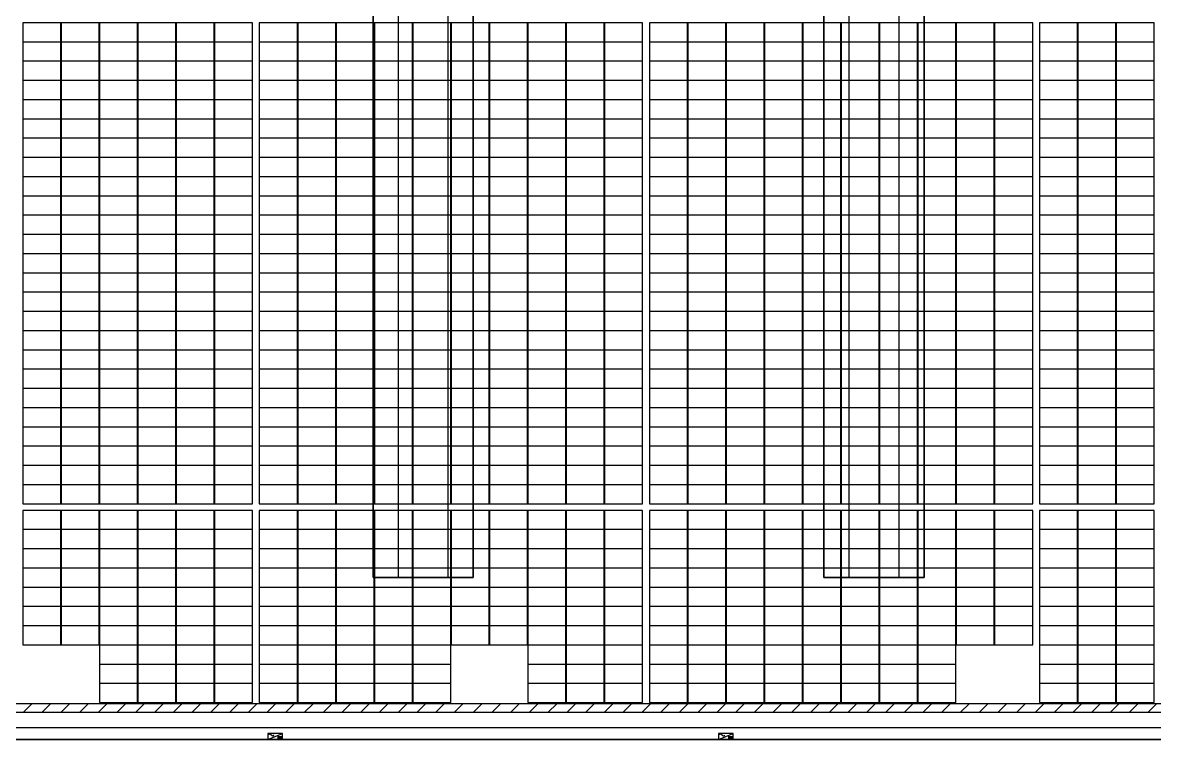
# Model space of a CAD drawing. Header units: millimetres. Extents: x 1218 to 2690, y 1163 to 1758.
# Drawn here: x 1459.3 to 1527.1, y 1336.4 to 1379.4 of the extents above; entities that cross this region are included whole.
import ezdxf

# ---------------------------------------------------------------- set-up
doc = ezdxf.new("R2010")
doc.units = ezdxf.units.MM
for name, color, linetype in [('WALL', 9, 'Continuous'), ('单元区域外轮廓', 7, 'ByLayer'), ('屋脊线', 7, 'ByLayer'), ('组件', 7, 'ByLayer'), ('运维走道板', 1, 'Continuous'), ('逆变器', 7, 'ByLayer'), ('障碍物', 7, 'ByLayer')]:
    doc.layers.add(name, color=color, linetype=linetype)

# ---------------------------------------------------------------- blocks, each defined once
blk = doc.blocks.new('DT1')
at = {"layer": 'WALL'}
blk.add_line((78159.9, 1865403.7), (1243359.9, 1865403.7), dxfattribs=at)
for points in [[(278859.9, 1875103.7), (278859.9, 2013103.7), (272859.9, 2013103.7), (272859.9, 1875103.7)], [(305859.9, 1875103.7), (305859.9, 2013103.7), (299859.9, 2013103.7), (299859.9, 1875103.7)]]:
    blk.add_lwpolyline(points, close=True, dxfattribs=at)
for points in [[(277359.9, 1875103.7), (277359.9, 2013103.7), (274359.9, 2013103.7), (274359.9, 1875103.7), (277359.9, 1875103.7)], [(304359.9, 1875103.7), (304359.9, 2013103.7), (301359.9, 2013103.7), (301359.9, 1875103.7), (304359.9, 1875103.7)], [(406809.9, 1866103.7), (198909.9, 1866103.7)]]:
    blk.add_lwpolyline(points, dxfattribs=at)
blk = doc.blocks.new('*U582')
at = {"layer": '单元区域外轮廓', "color": 2}
blk.add_polyline3d([(582600, -78700, 12000), (-582600, -78700, 12000), (-582600, 78700, 12000), (582600, 78700, 12000)], close=True, dxfattribs=at)
at = {"flags": 1}
for tag in ['unit_id', 'unit_name', 'parapet_height', 'ground_elevation', 'is_enable_parapet']:
    blk.add_attdef(tag, (0, 0), '', height=2.5, dxfattribs=at)
blk = doc.blocks.new('*U583')
at = {"layer": '屋脊线', "color": 30}
blk.add_line((-582600, -78700, 12000), (582600, -78700, 12000), dxfattribs=at)
at = {"flags": 1}
for tag in ['unit_id', 'unit_name']:
    blk.add_attdef(tag, (0, 0), '', height=2.5, dxfattribs=at)
blk = doc.blocks.new('*U584')
at = {"color": 0}
blk.add_polyline3d([(0, 0, 0), (227.8, 0, 0), (227.8, 113.3, 5.8), (0, 113.3, 5.8)], close=True, dxfattribs=at)
at = {"flags": 1}
for tag in ['mounting-hole-spacing1', 'mounting-hole-spacing2', 'module-material', 'vmpo', 'voco', 'silicon-material', 'panel-length', 'panel-width', 'panel-height', 'userid', 'theme', 'note', 'name', 'pmax', 'company-name', 'id', 'impo', 'isco']:
    blk.add_attdef(tag, (0, 0), '', height=2.5, dxfattribs=at)
blk = doc.blocks.new('*U585')
at = {"layer": '组件', "color": 41}
for p in [(-40888.6, -3693.2, 1422.3), (-40658.8, -3693.2, 1422.3), (-40429, -3693.2, 1422.3), (-40888.6, -3808.4, 1416.5), (-40658.8, -3808.4, 1416.5), (-40429, -3808.4, 1416.5), (-40888.6, -3923.7, 1410.6), (-40658.8, -3923.7, 1410.6), (-40429, -3923.7, 1410.6), (-40888.6, -4038.9, 1404.7), (-40658.8, -4038.9, 1404.7), (-40429, -4038.9, 1404.7), (-40888.6, -4154.2, 1398.9), (-40658.8, -4154.2, 1398.9), (-40429, -4154.2, 1398.9), (-40888.6, -4269.4, 1393), (-40658.8, -4269.4, 1393), (-40429, -4269.4, 1393), (-40888.6, -4384.7, 1387.2), (-40658.8, -4384.7, 1387.2), (-40429, -4384.7, 1387.2), (-40888.6, -4499.9, 1381.3), (-40658.8, -4499.9, 1381.3), (-40429, -4499.9, 1381.3), (-40888.6, -4615.2, 1375.4), (-40658.8, -4615.2, 1375.4), (-40429, -4615.2, 1375.4), (-40888.6, -4730.4, 1369.6), (-40658.8, -4730.4, 1369.6), (-40429, -4730.4, 1369.6), (-40888.6, -4845.7, 1363.7), (-40658.8, -4845.7, 1363.7), (-40429, -4845.7, 1363.7), (-40888.6, -4960.9, 1357.9), (-40658.8, -4960.9, 1357.9), (-40429, -4960.9, 1357.9), (-40888.6, -5076.2, 1352), (-40658.8, -5076.2, 1352), (-40429, -5076.2, 1352), (-40888.6, -5191.4, 1346.1), (-40658.8, -5191.4, 1346.1), (-40429, -5191.4, 1346.1), (-40888.6, -5306.7, 1340.3), (-40658.8, -5306.7, 1340.3), (-40429, -5306.7, 1340.3), (-40888.6, -5421.9, 1334.4), (-40658.8, -5421.9, 1334.4), (-40429, -5421.9, 1334.4), (-40888.6, -5537.2, 1328.6), (-40658.8, -5537.2, 1328.6), (-40429, -5537.2, 1328.6), (-40888.6, -5652.4, 1322.7), (-40658.8, -5652.4, 1322.7), (-40429, -5652.4, 1322.7), (-40888.6, -5767.7, 1316.9), (-40658.8, -5767.7, 1316.9), (-40429, -5767.7, 1316.9), (-40888.6, -5882.9, 1311), (-40658.8, -5882.9, 1311), (-40429, -5882.9, 1311), (-40888.6, -5998.2, 1305.1), (-40658.8, -5998.2, 1305.1), (-40429, -5998.2, 1305.1), (-40888.6, -6113.4, 1299.3), (-40658.8, -6113.4, 1299.3), (-40429, -6113.4, 1299.3), (-40888.6, -6228.7, 1293.4), (-40658.8, -6228.7, 1293.4), (-40429, -6228.7, 1293.4), (-40888.6, -6343.9, 1287.6), (-40658.8, -6343.9, 1287.6), (-40429, -6343.9, 1287.6), (-40888.6, -6459.2, 1281.7), (-40658.8, -6459.2, 1281.7), (-40429, -6459.2, 1281.7), (-40888.6, -6612.4, 1273.9), (-40658.8, -6612.4, 1273.9), (-40429, -6612.4, 1273.9), (-40199.2, -6612.4, 1273.9), (-39969.4, -6612.4, 1273.9), (-39739.6, -6612.4, 1273.9), (-40888.6, -6727.6, 1268.1), (-40658.8, -6727.6, 1268.1), (-40429, -6727.6, 1268.1), (-40199.2, -6727.6, 1268.1), (-39969.4, -6727.6, 1268.1), (-39739.6, -6727.6, 1268.1), (-40888.6, -6842.9, 1262.2), (-40658.8, -6842.9, 1262.2), (-40429, -6842.9, 1262.2), (-40199.2, -6842.9, 1262.2), (-39969.4, -6842.9, 1262.2), (-40888.6, -6958.2, 1256.4), (-40658.8, -6958.2, 1256.4), (-40429, -6958.2, 1256.4), (-40199.2, -6958.2, 1256.4), (-39969.4, -6958.2, 1256.4), (-40888.6, -7073.4, 1250.5), (-40658.8, -7073.4, 1250.5), (-40429, -7073.4, 1250.5), (-40199.2, -7073.4, 1250.5), (-39969.4, -7073.4, 1250.5), (-40888.6, -7188.7, 1244.6), (-40658.8, -7188.7, 1244.6), (-40429, -7188.7, 1244.6), (-40199.2, -7188.7, 1244.6), (-39969.4, -7188.7, 1244.6), (-40888.6, -7303.9, 1238.8), (-40658.8, -7303.9, 1238.8), (-40429, -7303.9, 1238.8), (-40199.2, -7303.9, 1238.8), (-39969.4, -7303.9, 1238.8), (-40429, -7419.2, 1232.9), (-40199.2, -7419.2, 1232.9), (-39969.4, -7419.2, 1232.9), (-40429, -7534.4, 1227.1), (-40199.2, -7534.4, 1227.1), (-39969.4, -7534.4, 1227.1), (-40429, -7649.7, 1221.2), (-40199.2, -7649.7, 1221.2), (-39969.4, -7649.7, 1221.2)]:
    blk.add_blockref('*U584', p, dxfattribs=at)
at = {"layer": '组件', "color": 5}
for p in [(-40199.2, -3693.2, 1422.3), (-39969.4, -3693.2, 1422.3), (-39739.6, -3693.2, 1422.3), (-39471.8, -3693.2, 1422.3), (-39242, -3693.2, 1422.3), (-39012.2, -3693.2, 1422.3), (-38782.4, -3693.2, 1422.3), (-38552.6, -3693.2, 1422.3), (-38322.8, -3693.2, 1422.3), (-38093, -3693.2, 1422.3), (-37863.2, -3693.2, 1422.3), (-37633.4, -3693.2, 1422.3), (-40199.2, -3808.4, 1416.5), (-39969.4, -3808.4, 1416.5), (-39739.6, -3808.4, 1416.5), (-39471.8, -3808.4, 1416.5), (-39242, -3808.4, 1416.5), (-39012.2, -3808.4, 1416.5), (-38782.4, -3808.4, 1416.5), (-38552.6, -3808.4, 1416.5), (-38322.8, -3808.4, 1416.5), (-38093, -3808.4, 1416.5), (-37863.2, -3808.4, 1416.5), (-37633.4, -3808.4, 1416.5), (-40199.2, -3923.7, 1410.6), (-39969.4, -3923.7, 1410.6), (-39739.6, -3923.7, 1410.6), (-39471.8, -3923.7, 1410.6), (-39242, -3923.7, 1410.6), (-39012.2, -3923.7, 1410.6), (-38782.4, -3923.7, 1410.6), (-38552.6, -3923.7, 1410.6), (-38322.8, -3923.7, 1410.6), (-38093, -3923.7, 1410.6), (-37863.2, -3923.7, 1410.6), (-37633.4, -3923.7, 1410.6), (-40199.2, -4038.9, 1404.7), (-39969.4, -4038.9, 1404.7), (-39739.6, -4038.9, 1404.7), (-39471.8, -4038.9, 1404.7), (-39242, -4038.9, 1404.7), (-39012.2, -4038.9, 1404.7), (-38782.4, -4038.9, 1404.7), (-38552.6, -4038.9, 1404.7), (-38322.8, -4038.9, 1404.7), (-38093, -4038.9, 1404.7), (-37863.2, -4038.9, 1404.7), (-37633.4, -4038.9, 1404.7), (-40199.2, -4154.2, 1398.9), (-39969.4, -4154.2, 1398.9), (-39739.6, -4154.2, 1398.9), (-39471.8, -4154.2, 1398.9), (-39242, -4154.2, 1398.9), (-39012.2, -4154.2, 1398.9), (-38782.4, -4154.2, 1398.9), (-38552.6, -4154.2, 1398.9), (-38322.8, -4154.2, 1398.9), (-38093, -4154.2, 1398.9), (-37863.2, -4154.2, 1398.9), (-37633.4, -4154.2, 1398.9), (-40199.2, -4269.4, 1393), (-39969.4, -4269.4, 1393), (-39739.6, -4269.4, 1393), (-39471.8, -4269.4, 1393), (-39242, -4269.4, 1393), (-39012.2, -4269.4, 1393), (-38782.4, -4269.4, 1393), (-38552.6, -4269.4, 1393), (-38322.8, -4269.4, 1393), (-38093, -4269.4, 1393), (-37863.2, -4269.4, 1393), (-37633.4, -4269.4, 1393), (-40199.2, -4384.7, 1387.2), (-39969.4, -4384.7, 1387.2), (-39739.6, -4384.7, 1387.2), (-39471.8, -4384.7, 1387.2), (-39242, -4384.7, 1387.2), (-39012.2, -4384.7, 1387.2), (-38782.4, -4384.7, 1387.2), (-38552.6, -4384.7, 1387.2), (-38322.8, -4384.7, 1387.2), (-38093, -4384.7, 1387.2), (-37863.2, -4384.7, 1387.2), (-37633.4, -4384.7, 1387.2), (-40199.2, -4499.9, 1381.3), (-39969.4, -4499.9, 1381.3), (-39739.6, -4499.9, 1381.3), (-39471.8, -4499.9, 1381.3), (-39242, -4499.9, 1381.3), (-39012.2, -4499.9, 1381.3), (-38782.4, -4499.9, 1381.3), (-38552.6, -4499.9, 1381.3), (-38322.8, -4499.9, 1381.3), (-38093, -4499.9, 1381.3), (-37863.2, -4499.9, 1381.3), (-37633.4, -4499.9, 1381.3), (-40199.2, -4615.2, 1375.4), (-39969.4, -4615.2, 1375.4), (-39739.6, -4615.2, 1375.4), (-39471.8, -4615.2, 1375.4), (-39242, -4615.2, 1375.4), (-39012.2, -4615.2, 1375.4), (-38782.4, -4615.2, 1375.4), (-38552.6, -4615.2, 1375.4), (-38322.8, -4615.2, 1375.4), (-38093, -4615.2, 1375.4), (-37863.2, -4615.2, 1375.4), (-37633.4, -4615.2, 1375.4), (-40199.2, -4730.4, 1369.6), (-39969.4, -4730.4, 1369.6), (-39739.6, -4730.4, 1369.6), (-39471.8, -4730.4, 1369.6), (-39242, -4730.4, 1369.6), (-39012.2, -4730.4, 1369.6), (-38782.4, -4730.4, 1369.6), (-38552.6, -4730.4, 1369.6), (-38322.8, -4730.4, 1369.6), (-38093, -4730.4, 1369.6), (-37863.2, -4730.4, 1369.6), (-37633.4, -4730.4, 1369.6), (-40199.2, -4845.7, 1363.7), (-39969.4, -4845.7, 1363.7), (-39739.6, -4845.7, 1363.7), (-39471.8, -4845.7, 1363.7), (-39242, -4845.7, 1363.7), (-39012.2, -4845.7, 1363.7), (-38782.4, -4845.7, 1363.7), (-38552.6, -4845.7, 1363.7), (-38322.8, -4845.7, 1363.7), (-38093, -4845.7, 1363.7), (-37863.2, -4845.7, 1363.7), (-37633.4, -4845.7, 1363.7), (-40199.2, -4960.9, 1357.9), (-39969.4, -4960.9, 1357.9), (-39739.6, -4960.9, 1357.9), (-39471.8, -4960.9, 1357.9), (-39242, -4960.9, 1357.9), (-39012.2, -4960.9, 1357.9), (-38782.4, -4960.9, 1357.9), (-38552.6, -4960.9, 1357.9), (-38322.8, -4960.9, 1357.9), (-38093, -4960.9, 1357.9), (-37863.2, -4960.9, 1357.9), (-37633.4, -4960.9, 1357.9), (-40199.2, -5076.2, 1352), (-39969.4, -5076.2, 1352), (-39739.6, -5076.2, 1352), (-39471.8, -5076.2, 1352), (-39242, -5076.2, 1352), (-39012.2, -5076.2, 1352), (-38782.4, -5076.2, 1352), (-38552.6, -5076.2, 1352), (-38322.8, -5076.2, 1352), (-38093, -5076.2, 1352), (-37863.2, -5076.2, 1352), (-37633.4, -5076.2, 1352), (-40199.2, -5191.4, 1346.1), (-39969.4, -5191.4, 1346.1), (-39739.6, -5191.4, 1346.1), (-39471.8, -5191.4, 1346.1), (-39242, -5191.4, 1346.1), (-39012.2, -5191.4, 1346.1), (-38782.4, -5191.4, 1346.1), (-38552.6, -5191.4, 1346.1), (-38322.8, -5191.4, 1346.1), (-38093, -5191.4, 1346.1), (-37863.2, -5191.4, 1346.1), (-37633.4, -5191.4, 1346.1), (-40199.2, -5306.7, 1340.3), (-39969.4, -5306.7, 1340.3), (-39739.6, -5306.7, 1340.3), (-39471.8, -5306.7, 1340.3), (-39242, -5306.7, 1340.3), (-39012.2, -5306.7, 1340.3), (-38782.4, -5306.7, 1340.3), (-38552.6, -5306.7, 1340.3), (-38322.8, -5306.7, 1340.3), (-38093, -5306.7, 1340.3), (-37863.2, -5306.7, 1340.3), (-37633.4, -5306.7, 1340.3), (-40199.2, -5421.9, 1334.4), (-39969.4, -5421.9, 1334.4), (-39739.6, -5421.9, 1334.4), (-39471.8, -5421.9, 1334.4), (-39242, -5421.9, 1334.4), (-39012.2, -5421.9, 1334.4), (-38782.4, -5421.9, 1334.4), (-38552.6, -5421.9, 1334.4), (-38322.8, -5421.9, 1334.4), (-38093, -5421.9, 1334.4), (-37863.2, -5421.9, 1334.4), (-37633.4, -5421.9, 1334.4), (-40199.2, -5537.2, 1328.6), (-39969.4, -5537.2, 1328.6), (-39739.6, -5537.2, 1328.6), (-39471.8, -5537.2, 1328.6), (-39242, -5537.2, 1328.6), (-39012.2, -5537.2, 1328.6), (-38782.4, -5537.2, 1328.6), (-38552.6, -5537.2, 1328.6), (-38322.8, -5537.2, 1328.6), (-38093, -5537.2, 1328.6), (-37863.2, -5537.2, 1328.6), (-37633.4, -5537.2, 1328.6), (-40199.2, -5652.4, 1322.7), (-39969.4, -5652.4, 1322.7), (-39739.6, -5652.4, 1322.7), (-39471.8, -5652.4, 1322.7), (-39242, -5652.4, 1322.7), (-39012.2, -5652.4, 1322.7), (-38782.4, -5652.4, 1322.7), (-38552.6, -5652.4, 1322.7), (-38322.8, -5652.4, 1322.7), (-38093, -5652.4, 1322.7), (-37863.2, -5652.4, 1322.7), (-37633.4, -5652.4, 1322.7), (-40199.2, -5767.7, 1316.9), (-39969.4, -5767.7, 1316.9), (-39739.6, -5767.7, 1316.9), (-39471.8, -5767.7, 1316.9), (-39242, -5767.7, 1316.9), (-39012.2, -5767.7, 1316.9), (-38782.4, -5767.7, 1316.9), (-38552.6, -5767.7, 1316.9), (-38322.8, -5767.7, 1316.9), (-38093, -5767.7, 1316.9), (-37863.2, -5767.7, 1316.9), (-37633.4, -5767.7, 1316.9), (-40199.2, -5882.9, 1311), (-39969.4, -5882.9, 1311), (-39739.6, -5882.9, 1311), (-39471.8, -5882.9, 1311), (-39242, -5882.9, 1311), (-39012.2, -5882.9, 1311), (-38782.4, -5882.9, 1311), (-38552.6, -5882.9, 1311), (-38322.8, -5882.9, 1311), (-38093, -5882.9, 1311), (-37863.2, -5882.9, 1311), (-37633.4, -5882.9, 1311), (-40199.2, -5998.2, 1305.1), (-39969.4, -5998.2, 1305.1), (-39739.6, -5998.2, 1305.1), (-39471.8, -5998.2, 1305.1), (-39242, -5998.2, 1305.1), (-39012.2, -5998.2, 1305.1), (-38782.4, -5998.2, 1305.1), (-38552.6, -5998.2, 1305.1), (-38322.8, -5998.2, 1305.1), (-38093, -5998.2, 1305.1), (-37863.2, -5998.2, 1305.1), (-37633.4, -5998.2, 1305.1), (-40199.2, -6113.4, 1299.3), (-39969.4, -6113.4, 1299.3), (-39739.6, -6113.4, 1299.3), (-39471.8, -6113.4, 1299.3), (-39242, -6113.4, 1299.3), (-39012.2, -6113.4, 1299.3), (-38782.4, -6113.4, 1299.3), (-38552.6, -6113.4, 1299.3), (-38322.8, -6113.4, 1299.3), (-38093, -6113.4, 1299.3), (-37863.2, -6113.4, 1299.3), (-37633.4, -6113.4, 1299.3), (-40199.2, -6228.7, 1293.4), (-39969.4, -6228.7, 1293.4), (-39739.6, -6228.7, 1293.4), (-39471.8, -6228.7, 1293.4), (-39242, -6228.7, 1293.4), (-39012.2, -6228.7, 1293.4), (-38782.4, -6228.7, 1293.4), (-38552.6, -6228.7, 1293.4), (-38322.8, -6228.7, 1293.4), (-38093, -6228.7, 1293.4), (-37863.2, -6228.7, 1293.4), (-37633.4, -6228.7, 1293.4), (-40199.2, -6343.9, 1287.6), (-39969.4, -6343.9, 1287.6), (-39739.6, -6343.9, 1287.6), (-39471.8, -6343.9, 1287.6), (-39242, -6343.9, 1287.6), (-39012.2, -6343.9, 1287.6), (-38782.4, -6343.9, 1287.6), (-38552.6, -6343.9, 1287.6), (-38322.8, -6343.9, 1287.6), (-38093, -6343.9, 1287.6), (-37863.2, -6343.9, 1287.6), (-37633.4, -6343.9, 1287.6), (-40199.2, -6459.2, 1281.7), (-39969.4, -6459.2, 1281.7), (-39739.6, -6459.2, 1281.7), (-39471.8, -6459.2, 1281.7), (-39242, -6459.2, 1281.7), (-39012.2, -6459.2, 1281.7), (-38782.4, -6459.2, 1281.7), (-38552.6, -6459.2, 1281.7), (-38322.8, -6459.2, 1281.7), (-38093, -6459.2, 1281.7), (-37863.2, -6459.2, 1281.7), (-37633.4, -6459.2, 1281.7), (-39471.8, -6612.4, 1273.9), (-39242, -6612.4, 1273.9), (-39012.2, -6612.4, 1273.9), (-38782.4, -6612.4, 1273.9), (-38552.6, -6612.4, 1273.9), (-38322.8, -6612.4, 1273.9), (-38093, -6612.4, 1273.9), (-37863.2, -6612.4, 1273.9), (-37633.4, -6612.4, 1273.9), (-37403.6, -6612.4, 1273.9), (-39471.8, -6727.6, 1268.1), (-39242, -6727.6, 1268.1), (-39012.2, -6727.6, 1268.1), (-38782.4, -6727.6, 1268.1), (-38552.6, -6727.6, 1268.1), (-38322.8, -6727.6, 1268.1), (-38093, -6727.6, 1268.1), (-37863.2, -6727.6, 1268.1), (-37633.4, -6727.6, 1268.1), (-37403.6, -6727.6, 1268.1), (-39739.6, -6842.9, 1262.2), (-39471.8, -6842.9, 1262.2), (-39242, -6842.9, 1262.2), (-39012.2, -6842.9, 1262.2), (-38782.4, -6842.9, 1262.2), (-38552.6, -6842.9, 1262.2), (-38322.8, -6842.9, 1262.2), (-38093, -6842.9, 1262.2), (-37863.2, -6842.9, 1262.2), (-37633.4, -6842.9, 1262.2), (-37403.6, -6842.9, 1262.2), (-39739.6, -6958.2, 1256.4), (-39471.8, -6958.2, 1256.4), (-39242, -6958.2, 1256.4), (-39012.2, -6958.2, 1256.4), (-38782.4, -6958.2, 1256.4), (-38552.6, -6958.2, 1256.4), (-38322.8, -6958.2, 1256.4), (-38093, -6958.2, 1256.4), (-37863.2, -6958.2, 1256.4), (-37633.4, -6958.2, 1256.4), (-37403.6, -6958.2, 1256.4), (-39739.6, -7073.4, 1250.5), (-39471.8, -7073.4, 1250.5), (-39242, -7073.4, 1250.5), (-39012.2, -7073.4, 1250.5), (-38782.4, -7073.4, 1250.5), (-38552.6, -7073.4, 1250.5), (-38322.8, -7073.4, 1250.5), (-38093, -7073.4, 1250.5), (-37863.2, -7073.4, 1250.5), (-37633.4, -7073.4, 1250.5), (-37403.6, -7073.4, 1250.5), (-37135.8, -7073.4, 1250.5), (-39739.6, -7188.7, 1244.6), (-39471.8, -7188.7, 1244.6), (-39242, -7188.7, 1244.6), (-39012.2, -7188.7, 1244.6), (-38782.4, -7188.7, 1244.6), (-38552.6, -7188.7, 1244.6), (-38322.8, -7188.7, 1244.6), (-38093, -7188.7, 1244.6), (-37863.2, -7188.7, 1244.6), (-37633.4, -7188.7, 1244.6), (-37403.6, -7188.7, 1244.6), (-37135.8, -7188.7, 1244.6), (-39739.6, -7303.9, 1238.8), (-39471.8, -7303.9, 1238.8), (-39242, -7303.9, 1238.8), (-39012.2, -7303.9, 1238.8), (-38782.4, -7303.9, 1238.8), (-38552.6, -7303.9, 1238.8), (-38322.8, -7303.9, 1238.8), (-38093, -7303.9, 1238.8), (-37863.2, -7303.9, 1238.8), (-37633.4, -7303.9, 1238.8), (-37403.6, -7303.9, 1238.8), (-37135.8, -7303.9, 1238.8), (-39739.6, -7419.2, 1232.9), (-39471.8, -7419.2, 1232.9), (-39242, -7419.2, 1232.9), (-39012.2, -7419.2, 1232.9), (-38782.4, -7419.2, 1232.9), (-38552.6, -7419.2, 1232.9), (-37863.2, -7419.2, 1232.9), (-37633.4, -7419.2, 1232.9), (-37403.6, -7419.2, 1232.9), (-37135.8, -7419.2, 1232.9), (-39739.6, -7534.4, 1227.1), (-39471.8, -7534.4, 1227.1), (-39242, -7534.4, 1227.1), (-39012.2, -7534.4, 1227.1), (-38782.4, -7534.4, 1227.1), (-38552.6, -7534.4, 1227.1), (-37863.2, -7534.4, 1227.1), (-37633.4, -7534.4, 1227.1), (-37403.6, -7534.4, 1227.1), (-37135.8, -7534.4, 1227.1), (-39739.6, -7649.7, 1221.2), (-39471.8, -7649.7, 1221.2), (-39242, -7649.7, 1221.2), (-39012.2, -7649.7, 1221.2), (-38782.4, -7649.7, 1221.2), (-38552.6, -7649.7, 1221.2), (-37863.2, -7649.7, 1221.2), (-37633.4, -7649.7, 1221.2), (-37403.6, -7649.7, 1221.2), (-37135.8, -7649.7, 1221.2)]:
    blk.add_blockref('*U584', p, dxfattribs=at)
at = {"layer": '组件', "color": 31}
for p in [(-37403.6, -3693.2, 1422.3), (-37135.8, -3693.2, 1422.3), (-36906, -3693.2, 1422.3), (-36676.2, -3693.2, 1422.3), (-36446.4, -3693.2, 1422.3), (-36216.6, -3693.2, 1422.3), (-35986.8, -3693.2, 1422.3), (-35757, -3693.2, 1422.3), (-35527.2, -3693.2, 1422.3), (-35297.4, -3693.2, 1422.3), (-37403.6, -3808.4, 1416.5), (-37135.8, -3808.4, 1416.5), (-36906, -3808.4, 1416.5), (-36676.2, -3808.4, 1416.5), (-36446.4, -3808.4, 1416.5), (-36216.6, -3808.4, 1416.5), (-35986.8, -3808.4, 1416.5), (-35757, -3808.4, 1416.5), (-35527.2, -3808.4, 1416.5), (-35297.4, -3808.4, 1416.5), (-37403.6, -3923.7, 1410.6), (-37135.8, -3923.7, 1410.6), (-36906, -3923.7, 1410.6), (-36676.2, -3923.7, 1410.6), (-36446.4, -3923.7, 1410.6), (-36216.6, -3923.7, 1410.6), (-35986.8, -3923.7, 1410.6), (-35757, -3923.7, 1410.6), (-35527.2, -3923.7, 1410.6), (-35297.4, -3923.7, 1410.6), (-37403.6, -4038.9, 1404.7), (-37135.8, -4038.9, 1404.7), (-36906, -4038.9, 1404.7), (-36676.2, -4038.9, 1404.7), (-36446.4, -4038.9, 1404.7), (-36216.6, -4038.9, 1404.7), (-35986.8, -4038.9, 1404.7), (-35757, -4038.9, 1404.7), (-35527.2, -4038.9, 1404.7), (-35297.4, -4038.9, 1404.7), (-37403.6, -4154.2, 1398.9), (-37135.8, -4154.2, 1398.9), (-36906, -4154.2, 1398.9), (-36676.2, -4154.2, 1398.9), (-36446.4, -4154.2, 1398.9), (-36216.6, -4154.2, 1398.9), (-35986.8, -4154.2, 1398.9), (-35757, -4154.2, 1398.9), (-35527.2, -4154.2, 1398.9), (-35297.4, -4154.2, 1398.9), (-37403.6, -4269.4, 1393), (-37135.8, -4269.4, 1393), (-36906, -4269.4, 1393), (-36676.2, -4269.4, 1393), (-36446.4, -4269.4, 1393), (-36216.6, -4269.4, 1393), (-35986.8, -4269.4, 1393), (-35757, -4269.4, 1393), (-35527.2, -4269.4, 1393), (-35297.4, -4269.4, 1393), (-37403.6, -4384.7, 1387.2), (-37135.8, -4384.7, 1387.2), (-36906, -4384.7, 1387.2), (-36676.2, -4384.7, 1387.2), (-36446.4, -4384.7, 1387.2), (-36216.6, -4384.7, 1387.2), (-35986.8, -4384.7, 1387.2), (-35757, -4384.7, 1387.2), (-35527.2, -4384.7, 1387.2), (-35297.4, -4384.7, 1387.2), (-37403.6, -4499.9, 1381.3), (-37135.8, -4499.9, 1381.3), (-36906, -4499.9, 1381.3), (-36676.2, -4499.9, 1381.3), (-36446.4, -4499.9, 1381.3), (-36216.6, -4499.9, 1381.3), (-35986.8, -4499.9, 1381.3), (-35757, -4499.9, 1381.3), (-35527.2, -4499.9, 1381.3), (-35297.4, -4499.9, 1381.3), (-37403.6, -4615.2, 1375.4), (-37135.8, -4615.2, 1375.4), (-36906, -4615.2, 1375.4), (-36676.2, -4615.2, 1375.4), (-36446.4, -4615.2, 1375.4), (-36216.6, -4615.2, 1375.4), (-35986.8, -4615.2, 1375.4), (-35757, -4615.2, 1375.4), (-35527.2, -4615.2, 1375.4), (-35297.4, -4615.2, 1375.4), (-37403.6, -4730.4, 1369.6), (-37135.8, -4730.4, 1369.6), (-36906, -4730.4, 1369.6), (-36676.2, -4730.4, 1369.6), (-36446.4, -4730.4, 1369.6), (-36216.6, -4730.4, 1369.6), (-35986.8, -4730.4, 1369.6), (-35757, -4730.4, 1369.6), (-35527.2, -4730.4, 1369.6), (-35297.4, -4730.4, 1369.6), (-37403.6, -4845.7, 1363.7), (-37135.8, -4845.7, 1363.7), (-36906, -4845.7, 1363.7), (-36676.2, -4845.7, 1363.7), (-36446.4, -4845.7, 1363.7), (-36216.6, -4845.7, 1363.7), (-35986.8, -4845.7, 1363.7), (-35757, -4845.7, 1363.7), (-35527.2, -4845.7, 1363.7), (-35297.4, -4845.7, 1363.7), (-37403.6, -4960.9, 1357.9), (-37135.8, -4960.9, 1357.9), (-36906, -4960.9, 1357.9), (-36676.2, -4960.9, 1357.9), (-36446.4, -4960.9, 1357.9), (-36216.6, -4960.9, 1357.9), (-35986.8, -4960.9, 1357.9), (-35757, -4960.9, 1357.9), (-35527.2, -4960.9, 1357.9), (-35297.4, -4960.9, 1357.9), (-37403.6, -5076.2, 1352), (-37135.8, -5076.2, 1352), (-36906, -5076.2, 1352), (-36676.2, -5076.2, 1352), (-36446.4, -5076.2, 1352), (-36216.6, -5076.2, 1352), (-35986.8, -5076.2, 1352), (-35757, -5076.2, 1352), (-35527.2, -5076.2, 1352), (-35297.4, -5076.2, 1352), (-37403.6, -5191.4, 1346.1), (-37135.8, -5191.4, 1346.1), (-36906, -5191.4, 1346.1), (-36676.2, -5191.4, 1346.1), (-36446.4, -5191.4, 1346.1), (-36216.6, -5191.4, 1346.1), (-35986.8, -5191.4, 1346.1), (-35757, -5191.4, 1346.1), (-35527.2, -5191.4, 1346.1), (-35297.4, -5191.4, 1346.1), (-37403.6, -5306.7, 1340.3), (-37135.8, -5306.7, 1340.3), (-36906, -5306.7, 1340.3), (-36676.2, -5306.7, 1340.3), (-36446.4, -5306.7, 1340.3), (-36216.6, -5306.7, 1340.3), (-35986.8, -5306.7, 1340.3), (-35757, -5306.7, 1340.3), (-35527.2, -5306.7, 1340.3), (-35297.4, -5306.7, 1340.3), (-37403.6, -5421.9, 1334.4), (-37135.8, -5421.9, 1334.4), (-36906, -5421.9, 1334.4), (-36676.2, -5421.9, 1334.4), (-36446.4, -5421.9, 1334.4), (-36216.6, -5421.9, 1334.4), (-35986.8, -5421.9, 1334.4), (-35757, -5421.9, 1334.4), (-35527.2, -5421.9, 1334.4), (-35297.4, -5421.9, 1334.4), (-37403.6, -5537.2, 1328.6), (-37135.8, -5537.2, 1328.6), (-36906, -5537.2, 1328.6), (-36676.2, -5537.2, 1328.6), (-36446.4, -5537.2, 1328.6), (-36216.6, -5537.2, 1328.6), (-35986.8, -5537.2, 1328.6), (-35757, -5537.2, 1328.6), (-35527.2, -5537.2, 1328.6), (-35297.4, -5537.2, 1328.6), (-37403.6, -5652.4, 1322.7), (-37135.8, -5652.4, 1322.7), (-36906, -5652.4, 1322.7), (-36676.2, -5652.4, 1322.7), (-36446.4, -5652.4, 1322.7), (-36216.6, -5652.4, 1322.7), (-35986.8, -5652.4, 1322.7), (-35757, -5652.4, 1322.7), (-35527.2, -5652.4, 1322.7), (-35297.4, -5652.4, 1322.7), (-37403.6, -5767.7, 1316.9), (-37135.8, -5767.7, 1316.9), (-36906, -5767.7, 1316.9), (-36676.2, -5767.7, 1316.9), (-36446.4, -5767.7, 1316.9), (-36216.6, -5767.7, 1316.9), (-35986.8, -5767.7, 1316.9), (-35757, -5767.7, 1316.9), (-35527.2, -5767.7, 1316.9), (-35297.4, -5767.7, 1316.9), (-37403.6, -5882.9, 1311), (-37135.8, -5882.9, 1311), (-36906, -5882.9, 1311), (-36676.2, -5882.9, 1311), (-36446.4, -5882.9, 1311), (-36216.6, -5882.9, 1311), (-35986.8, -5882.9, 1311), (-35757, -5882.9, 1311), (-35527.2, -5882.9, 1311), (-35297.4, -5882.9, 1311), (-37403.6, -5998.2, 1305.1), (-37135.8, -5998.2, 1305.1), (-36906, -5998.2, 1305.1), (-36676.2, -5998.2, 1305.1), (-36446.4, -5998.2, 1305.1), (-36216.6, -5998.2, 1305.1), (-35986.8, -5998.2, 1305.1), (-35757, -5998.2, 1305.1), (-35527.2, -5998.2, 1305.1), (-35297.4, -5998.2, 1305.1), (-37403.6, -6113.4, 1299.3), (-37135.8, -6113.4, 1299.3), (-36906, -6113.4, 1299.3), (-36676.2, -6113.4, 1299.3), (-36446.4, -6113.4, 1299.3), (-36216.6, -6113.4, 1299.3), (-35986.8, -6113.4, 1299.3), (-35757, -6113.4, 1299.3), (-35527.2, -6113.4, 1299.3), (-35297.4, -6113.4, 1299.3), (-37403.6, -6228.7, 1293.4), (-37135.8, -6228.7, 1293.4), (-36906, -6228.7, 1293.4), (-36676.2, -6228.7, 1293.4), (-36446.4, -6228.7, 1293.4), (-36216.6, -6228.7, 1293.4), (-35986.8, -6228.7, 1293.4), (-35757, -6228.7, 1293.4), (-35527.2, -6228.7, 1293.4), (-35297.4, -6228.7, 1293.4), (-37403.6, -6343.9, 1287.6), (-37135.8, -6343.9, 1287.6), (-36906, -6343.9, 1287.6), (-36676.2, -6343.9, 1287.6), (-36446.4, -6343.9, 1287.6), (-36216.6, -6343.9, 1287.6), (-35986.8, -6343.9, 1287.6), (-35757, -6343.9, 1287.6), (-35527.2, -6343.9, 1287.6), (-35297.4, -6343.9, 1287.6), (-37403.6, -6459.2, 1281.7), (-37135.8, -6459.2, 1281.7), (-36906, -6459.2, 1281.7), (-36676.2, -6459.2, 1281.7), (-36446.4, -6459.2, 1281.7), (-36216.6, -6459.2, 1281.7), (-35986.8, -6459.2, 1281.7), (-35757, -6459.2, 1281.7), (-35527.2, -6459.2, 1281.7), (-35297.4, -6459.2, 1281.7), (-37135.8, -6612.4, 1273.9), (-36906, -6612.4, 1273.9), (-36676.2, -6612.4, 1273.9), (-36446.4, -6612.4, 1273.9), (-36216.6, -6612.4, 1273.9), (-35986.8, -6612.4, 1273.9), (-35757, -6612.4, 1273.9), (-35527.2, -6612.4, 1273.9), (-35297.4, -6612.4, 1273.9), (-35067.6, -6612.4, 1273.9), (-34799.8, -6612.4, 1273.9), (-34570, -6612.4, 1273.9), (-37135.8, -6727.6, 1268.1), (-36906, -6727.6, 1268.1), (-36676.2, -6727.6, 1268.1), (-36446.4, -6727.6, 1268.1), (-36216.6, -6727.6, 1268.1), (-35986.8, -6727.6, 1268.1), (-35757, -6727.6, 1268.1), (-35527.2, -6727.6, 1268.1), (-35297.4, -6727.6, 1268.1), (-35067.6, -6727.6, 1268.1), (-34799.8, -6727.6, 1268.1), (-34570, -6727.6, 1268.1), (-37135.8, -6842.9, 1262.2), (-36906, -6842.9, 1262.2), (-36676.2, -6842.9, 1262.2), (-36446.4, -6842.9, 1262.2), (-36216.6, -6842.9, 1262.2), (-35986.8, -6842.9, 1262.2), (-35757, -6842.9, 1262.2), (-35527.2, -6842.9, 1262.2), (-35297.4, -6842.9, 1262.2), (-35067.6, -6842.9, 1262.2), (-34799.8, -6842.9, 1262.2), (-34570, -6842.9, 1262.2), (-37135.8, -6958.2, 1256.4), (-36906, -6958.2, 1256.4), (-36676.2, -6958.2, 1256.4), (-36446.4, -6958.2, 1256.4), (-36216.6, -6958.2, 1256.4), (-35986.8, -6958.2, 1256.4), (-35757, -6958.2, 1256.4), (-35527.2, -6958.2, 1256.4), (-35297.4, -6958.2, 1256.4), (-35067.6, -6958.2, 1256.4), (-34799.8, -6958.2, 1256.4), (-34570, -6958.2, 1256.4), (-36906, -7073.4, 1250.5), (-36676.2, -7073.4, 1250.5), (-36446.4, -7073.4, 1250.5), (-36216.6, -7073.4, 1250.5), (-35986.8, -7073.4, 1250.5), (-35757, -7073.4, 1250.5), (-35527.2, -7073.4, 1250.5), (-35297.4, -7073.4, 1250.5), (-35067.6, -7073.4, 1250.5), (-34799.8, -7073.4, 1250.5), (-34570, -7073.4, 1250.5), (-36906, -7188.7, 1244.6), (-36676.2, -7188.7, 1244.6), (-36446.4, -7188.7, 1244.6), (-36216.6, -7188.7, 1244.6), (-35986.8, -7188.7, 1244.6), (-35757, -7188.7, 1244.6), (-35527.2, -7188.7, 1244.6), (-35297.4, -7188.7, 1244.6), (-35067.6, -7188.7, 1244.6), (-34799.8, -7188.7, 1244.6), (-34570, -7188.7, 1244.6), (-36906, -7303.9, 1238.8), (-36676.2, -7303.9, 1238.8), (-36446.4, -7303.9, 1238.8), (-36216.6, -7303.9, 1238.8), (-35986.8, -7303.9, 1238.8), (-35757, -7303.9, 1238.8), (-35527.2, -7303.9, 1238.8), (-35297.4, -7303.9, 1238.8), (-35067.6, -7303.9, 1238.8), (-34799.8, -7303.9, 1238.8), (-34570, -7303.9, 1238.8), (-36906, -7419.2, 1232.9), (-36676.2, -7419.2, 1232.9), (-36446.4, -7419.2, 1232.9), (-36216.6, -7419.2, 1232.9), (-35986.8, -7419.2, 1232.9), (-35757, -7419.2, 1232.9), (-35527.2, -7419.2, 1232.9), (-34799.8, -7419.2, 1232.9), (-34570, -7419.2, 1232.9), (-36906, -7534.4, 1227.1), (-36676.2, -7534.4, 1227.1), (-36446.4, -7534.4, 1227.1), (-36216.6, -7534.4, 1227.1), (-35986.8, -7534.4, 1227.1), (-35757, -7534.4, 1227.1), (-35527.2, -7534.4, 1227.1), (-34799.8, -7534.4, 1227.1), (-34570, -7534.4, 1227.1), (-36906, -7649.7, 1221.2), (-36676.2, -7649.7, 1221.2), (-36446.4, -7649.7, 1221.2), (-36216.6, -7649.7, 1221.2), (-35986.8, -7649.7, 1221.2), (-35757, -7649.7, 1221.2), (-35527.2, -7649.7, 1221.2), (-34799.8, -7649.7, 1221.2), (-34570, -7649.7, 1221.2)]:
    blk.add_blockref('*U584', p, dxfattribs=at)
at = {"layer": '组件', "color": 240}
for p in [(-35067.6, -3693.2, 1422.3), (-34799.8, -3693.2, 1422.3), (-34570, -3693.2, 1422.3), (-34340.2, -3693.2, 1422.3), (-35067.6, -3808.4, 1416.5), (-34799.8, -3808.4, 1416.5), (-34570, -3808.4, 1416.5), (-34340.2, -3808.4, 1416.5), (-35067.6, -3923.7, 1410.6), (-34799.8, -3923.7, 1410.6), (-34570, -3923.7, 1410.6), (-34340.2, -3923.7, 1410.6), (-35067.6, -4038.9, 1404.7), (-34799.8, -4038.9, 1404.7), (-34570, -4038.9, 1404.7), (-34340.2, -4038.9, 1404.7), (-35067.6, -4154.2, 1398.9), (-34799.8, -4154.2, 1398.9), (-34570, -4154.2, 1398.9), (-34340.2, -4154.2, 1398.9), (-35067.6, -4269.4, 1393), (-34799.8, -4269.4, 1393), (-34570, -4269.4, 1393), (-34340.2, -4269.4, 1393), (-35067.6, -4384.7, 1387.2), (-34799.8, -4384.7, 1387.2), (-34570, -4384.7, 1387.2), (-34340.2, -4384.7, 1387.2), (-35067.6, -4499.9, 1381.3), (-34799.8, -4499.9, 1381.3), (-34570, -4499.9, 1381.3), (-34340.2, -4499.9, 1381.3), (-35067.6, -4615.2, 1375.4), (-34799.8, -4615.2, 1375.4), (-34570, -4615.2, 1375.4), (-34340.2, -4615.2, 1375.4), (-35067.6, -4730.4, 1369.6), (-34799.8, -4730.4, 1369.6), (-34570, -4730.4, 1369.6), (-34340.2, -4730.4, 1369.6), (-35067.6, -4845.7, 1363.7), (-34799.8, -4845.7, 1363.7), (-34570, -4845.7, 1363.7), (-34340.2, -4845.7, 1363.7), (-35067.6, -4960.9, 1357.9), (-34799.8, -4960.9, 1357.9), (-34570, -4960.9, 1357.9), (-34340.2, -4960.9, 1357.9), (-35067.6, -5076.2, 1352), (-34799.8, -5076.2, 1352), (-34570, -5076.2, 1352), (-34340.2, -5076.2, 1352), (-35067.6, -5191.4, 1346.1), (-34799.8, -5191.4, 1346.1), (-34570, -5191.4, 1346.1), (-34340.2, -5191.4, 1346.1), (-35067.6, -5306.7, 1340.3), (-34799.8, -5306.7, 1340.3), (-34570, -5306.7, 1340.3), (-34340.2, -5306.7, 1340.3), (-35067.6, -5421.9, 1334.4), (-34799.8, -5421.9, 1334.4), (-34570, -5421.9, 1334.4), (-34340.2, -5421.9, 1334.4), (-35067.6, -5537.2, 1328.6), (-34799.8, -5537.2, 1328.6), (-34570, -5537.2, 1328.6), (-34340.2, -5537.2, 1328.6), (-35067.6, -5652.4, 1322.7), (-34799.8, -5652.4, 1322.7), (-34570, -5652.4, 1322.7), (-34340.2, -5652.4, 1322.7), (-35067.6, -5767.7, 1316.9), (-34799.8, -5767.7, 1316.9), (-34570, -5767.7, 1316.9), (-34340.2, -5767.7, 1316.9), (-35067.6, -5882.9, 1311), (-34799.8, -5882.9, 1311), (-34570, -5882.9, 1311), (-34340.2, -5882.9, 1311), (-35067.6, -5998.2, 1305.1), (-34799.8, -5998.2, 1305.1), (-34570, -5998.2, 1305.1), (-34340.2, -5998.2, 1305.1), (-35067.6, -6113.4, 1299.3), (-34799.8, -6113.4, 1299.3), (-34570, -6113.4, 1299.3), (-34340.2, -6113.4, 1299.3), (-35067.6, -6228.7, 1293.4), (-34799.8, -6228.7, 1293.4), (-34570, -6228.7, 1293.4), (-34340.2, -6228.7, 1293.4), (-35067.6, -6343.9, 1287.6), (-34799.8, -6343.9, 1287.6), (-34570, -6343.9, 1287.6), (-34340.2, -6343.9, 1287.6), (-35067.6, -6459.2, 1281.7), (-34799.8, -6459.2, 1281.7), (-34570, -6459.2, 1281.7), (-34340.2, -6459.2, 1281.7), (-34340.2, -6612.4, 1273.9), (-34340.2, -6727.6, 1268.1), (-34340.2, -6842.9, 1262.2), (-34340.2, -6958.2, 1256.4), (-34340.2, -7073.4, 1250.5), (-34340.2, -7188.7, 1244.6), (-34340.2, -7303.9, 1238.8), (-34340.2, -7419.2, 1232.9), (-34340.2, -7534.4, 1227.1), (-34340.2, -7649.7, 1221.2)]:
    blk.add_blockref('*U584', p, dxfattribs=at)
at = {"flags": 1}
for tag in ['offset-x', 'offset-y', 'mode', 'tilt', 'azimuth', 'align', 'array-mode', 'panel-x', 'panel-y', 'panel-per-row', 'bracket-type', 'bracket-value', 'row-per-array']:
    blk.add_attdef(tag, (0, 0), '', height=2.5, dxfattribs=at)
blk = doc.blocks.new('*U603', base_point=(43.5, 18.1))
at = {"color": 0}
for p, q in [((0, 0), (87, 36.1)), ((56.7, 18.2), (81.7, 18.2)), ((56.7, 9.6), (81.7, 9.6))]:
    blk.add_line(p, q, dxfattribs=at)
blk.add_lwpolyline([(0, 0), (87, 0), (87, 36.1), (0, 36.1)], close=True, dxfattribs=at)
blk.add_lwpolyline([(4.7, 27, -0.6815), (15.8, 30.2), (25.5, 23.7, 0.6815), (36.6, 27)], format="xyb", dxfattribs=at)
blk = doc.blocks.new('*U604', base_point=(43.5, 18.1))
at = {"color": 0}
for p, q in [((0, 0), (87, 36.1)), ((56.7, 18.2), (81.7, 18.2)), ((56.7, 9.6), (81.7, 9.6))]:
    blk.add_line(p, q, dxfattribs=at)
blk.add_lwpolyline([(0, 0), (87, 0), (87, 36.1), (0, 36.1)], close=True, dxfattribs=at)
blk.add_lwpolyline([(4.7, 27, -0.6815), (15.8, 30.2), (25.5, 23.7, 0.6815), (36.6, 27)], format="xyb", dxfattribs=at)

msp = doc.modelspace()

# ---------------------------------------------------------------- hatches: boundary and pattern name
at = {"layer": '运维走道板'}
h = msp.add_hatch(dxfattribs=at)
h.set_pattern_fill('ANSI31', color=256, scale=0.5)
h.set_pattern_definition([(45, (2698.241, -2326.28056), (-0.561266, 0.561266), [])])
h.paths.add_polyline_path([(1692.231, 1338.08), (1692.231, 1338.58), (1285.621, 1338.58), (1285.621, 1338.08)])

# ---------------------------------------------------------------- linework, layer by layer
at = {"layer": '单元区域外轮廓', "color": 4, "elevation": 12}
msp.add_lwpolyline([(2450.821, 1336.45), (1285.621, 1336.45), (1285.621, 1493.85), (2450.821, 1493.85)], close=True, dxfattribs=at)
at = {"layer": '运维走道板', "elevation": 12.3}
msp.add_lwpolyline([(1692.231, 1338.08), (1692.231, 1338.58), (1285.621, 1338.58), (1285.621, 1338.08), (1692.231, 1338.08)], dxfattribs=at)
at = {"layer": '障碍物', "color": 2, "elevation": 12.3}
for points in [[(1480.321, 1415.15), (1486.321, 1415.15), (1486.321, 1346.15), (1480.321, 1346.15)], [(1507.321, 1415.15), (1513.321, 1415.15), (1513.321, 1346.15), (1507.321, 1346.15)]]:
    msp.add_lwpolyline(points, close=True, dxfattribs=at)

# ---------------------------------------------------------------- block references
at = {"xscale": 0.001, "yscale": 0.001, "zscale": 0.001}
msp.add_blockref('DT1', (1207.461, -528.954, 12.3), dxfattribs=at)
at = {"layer": '单元区域外轮廓', "xscale": 0.001, "yscale": 0.001, "zscale": 0.001}
msp.add_blockref('*U582', (1868.221, 1415.15), dxfattribs=at)
at = {"layer": '屋脊线', "xscale": 0.001, "yscale": 0.001, "zscale": 0.001}
msp.add_blockref('*U583', (1868.221, 1415.15), dxfattribs=at)
at = {"layer": '组件', "xscale": 0.01, "yscale": 0.01, "zscale": 0.01}
msp.add_blockref('*U585', (1868.221, 1415.15), dxfattribs=at)
at = {"layer": '逆变器', "xscale": 0.01, "yscale": 0.01, "zscale": 0.01}
for name, p in [('*U603', (1474.452, 1336.63, 12.577)), ('*U604', (1501.449, 1336.63, 12.577))]:
    msp.add_blockref(name, p, dxfattribs=at)

doc.saveas('drawing.dxf')
